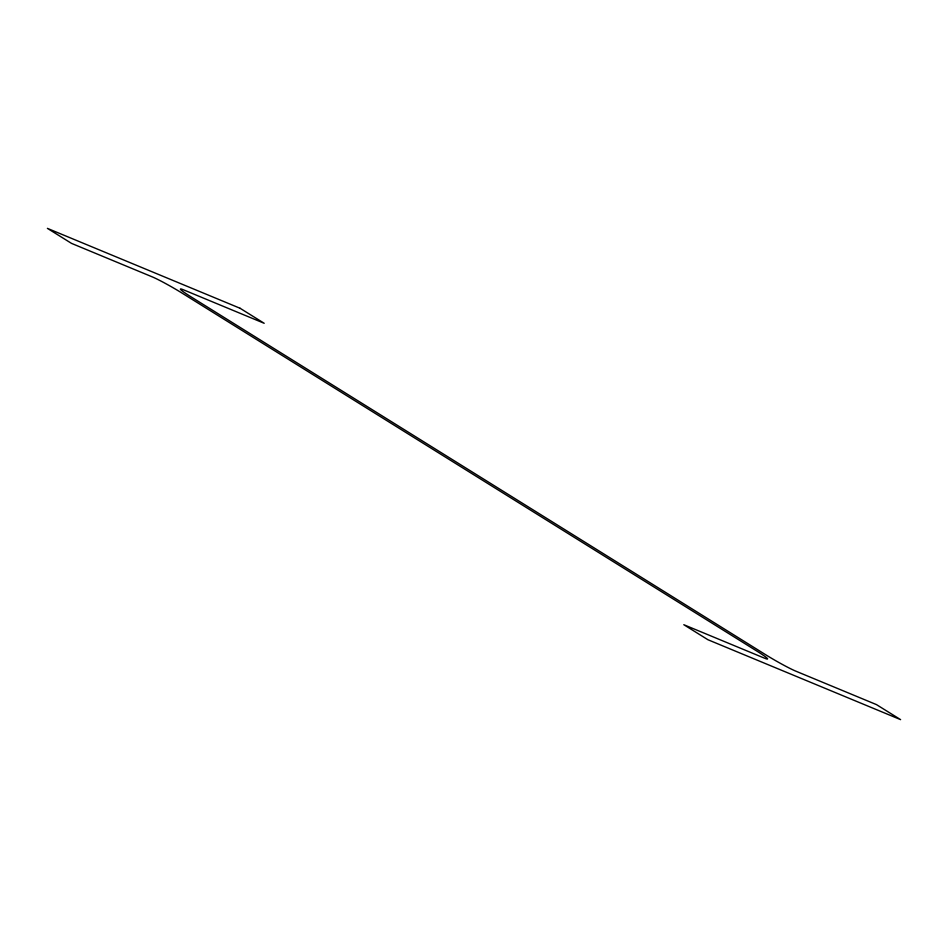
<?xml version="1.0" encoding="UTF-8"?>
<svg xmlns="http://www.w3.org/2000/svg" width="948" height="948" viewBox="0 0 948 948"><rect width="100%" height="100%" fill="white"/><g stroke="black" fill="none" stroke-linecap="round" stroke-linejoin="round"><path stroke-width="1.42" d="M240.069 308.266L47.4 228.361L71.527 243.387L152.059 276.792A25.217 1.754 29.7 0 1 182.182 293.181L756.99 651.158A25.217 1.754 29.7 0 1 764.349 658.113L683.804 624.708L707.931 639.734L900.6 719.639L876.473 704.613L795.941 671.208A25.217 1.754 29.7 0 1 765.818 654.819L191.01 296.843A25.217 1.754 29.7 0 1 183.651 289.887L264.196 323.292L240.069 308.266"/></g></svg>
